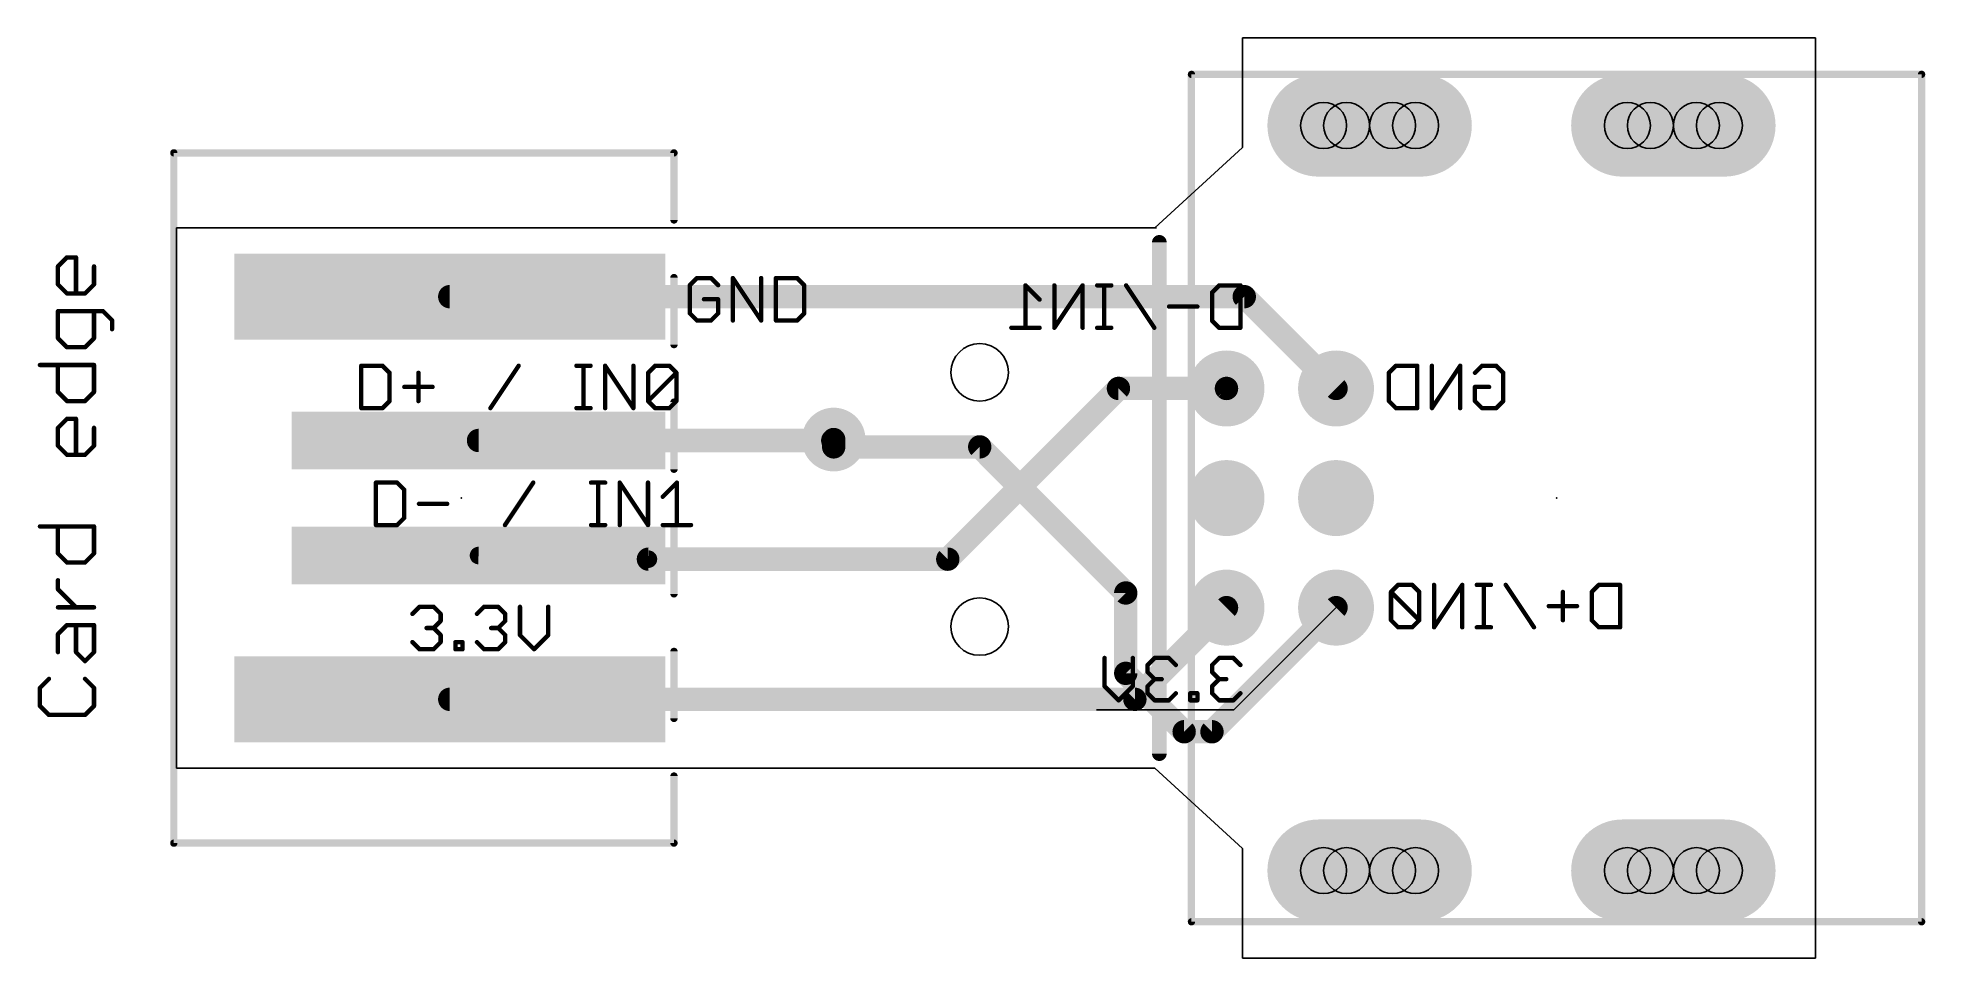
# Model space of a CAD drawing. Extents: x -2.4 to 30.4, y 0 to 16.
import ezdxf

# ---------------------------------------------------------------- set-up
doc = ezdxf.new("R2010")
doc.units = 0
for name, color, linetype in [('1', 22, 'CONTINUOUS'), ('16', 175, 'CONTINUOUS'), ('17', 82, 'CONTINUOUS'), ('18', 82, 'CONTINUOUS'), ('19', 53, 'CONTINUOUS'), ('20', 7, 'CONTINUOUS'), ('21', 253, 'CONTINUOUS'), ('23', 7, 'CONTINUOUS'), ('25', 253, 'CONTINUOUS'), ('26', 253, 'CONTINUOUS'), ('48', 253, 'CONTINUOUS'), ('51', 253, 'CONTINUOUS')]:
    doc.layers.add(name, color=color, linetype=linetype)

# ---------------------------------------------------------------- blocks, each defined once
blk = doc.blocks.new('RECT')
blk.add_solid([(-0.5, -0.5), (0.5, -0.5), (-0.5, 0.5), (0.5, 0.5)])
blk = doc.blocks.new('ROUNDP')
at = {"const_width": 0.5}
blk.add_lwpolyline([(0, -0.25, 1), (0, 0.25, 1), (0, -0.25)], format="xyb", dxfattribs=at)
blk = doc.blocks.new('LONGP100')
at = {"const_width": 1}
blk.add_lwpolyline([(-0.5, 0), (0.5, 0)], dxfattribs=at)
at = {"const_width": 0.5}
for points in [[(-0.5, 0.25, 1), (-0.5, -0.25)], [(0.5, -0.25, 1), (0.5, 0.25)]]:
    blk.add_lwpolyline(points, format="xyb", dxfattribs=at)
blk = doc.blocks.new('ROUNDV')
at = {"const_width": 0.5}
blk.add_lwpolyline([(0, -0.25, 1), (0, 0.25, 1), (0, -0.25)], format="xyb", dxfattribs=at)

msp = doc.modelspace()

# ---------------------------------------------------------------- linework, layer by layer
at = {"layer": '1'}
for points, const_width in [([(4.752, 11.501), (18.5716, 11.501)], 0.4064), ([(18.5716, 11.501), (20.1676, 9.905)], 0.4064), ([(13.4145, 6.9375), (16.383, 9.906)], 0.4064), ([(16.383, 9.906), (18.2616, 9.906)], 0.4064), ([(18.2616, 9.906), (18.2626, 9.905)], 0.4064), ([(5.252, 9.001), (11.414, 9.001)], 0.4064), ([(11.414, 9.001), (11.43, 9.017)], 0.4064), ([(5.252, 7.001), (8.2075, 6.9375)], 0.3048), ([(8.2075, 6.9375), (13.4145, 6.9375)], 0.4064), ([(16.6686, 4.501), (18.2626, 6.095)], 0.4064), ([(4.752, 4.501), (16.6686, 4.501)], 0.4064)]:
    msp.add_lwpolyline(points, dxfattribs=dict(at, const_width=const_width))
for points, const_width in [([(4.752, 11.6026, 1), (4.752, 11.3994)], 0.2032), ([(18.6434, 11.5728, 1), (18.4997, 11.4292)], 0.2032), ([(18.5716, 11.3994, 1), (18.5716, 11.6026)], 0.2032), ([(16.383, 10.0076, 1), (16.383, 9.8044)], 0.2032), ([(16.4548, 9.8342, 1), (16.3112, 9.9778)], 0.2032), ([(18.3334, 9.9778, 1), (18.1897, 9.8342)], 0.2032), ([(18.1908, 9.8331, 1), (18.3344, 9.9768)], 0.2032), ([(18.2616, 9.8044, 1), (18.2616, 10.0076)], 0.2032), ([(20.0958, 9.8331, 1), (20.2394, 9.9768)], 0.2032), ([(5.252, 9.1026, 1), (5.252, 8.8994)], 0.2032), ([(11.5018, 8.9452, 1), (11.3582, 9.0888)], 0.2032), ([(11.414, 8.8994, 1), (11.414, 9.1026)], 0.2032), ([(11.3422, 9.0728, 1), (11.4858, 8.9292)], 0.2032), ([(5.2536, 7.0772, 1), (5.2503, 6.9248)], 0.1524), ([(8.2075, 7.0391, 1), (8.2075, 6.8359)], 0.2032), ([(8.2059, 6.8613, 1), (8.2091, 7.0137)], 0.1524), ([(13.3427, 7.0093, 1), (13.4863, 6.8657)], 0.2032), ([(13.4145, 6.8359, 1), (13.4145, 7.0391)], 0.2032), ([(18.3344, 6.0231, 1), (18.1908, 6.1668)], 0.2032), ([(4.752, 4.6026, 1), (4.752, 4.3994)], 0.2032), ([(16.5968, 4.5728, 1), (16.7405, 4.4292)], 0.2032), ([(16.6686, 4.3994, 1), (16.6686, 4.6026)], 0.2032)]:
    msp.add_lwpolyline(points, format="xyb", dxfattribs=dict(at, const_width=const_width))
at = {"layer": '16', "const_width": 0.4064}
for points in [[(11.43, 9.017), (11.43, 8.89)], [(11.43, 8.89), (13.97, 8.89)], [(13.97, 8.89), (16.51, 6.35)], [(16.51, 6.35), (16.51, 4.953)], [(18.0096, 3.937), (20.1676, 6.095)], [(16.51, 4.953), (17.526, 3.937)], [(17.526, 3.937), (18.0096, 3.937)]]:
    msp.add_lwpolyline(points, dxfattribs=at)
at = {"layer": '16', "const_width": 0.2032}
for points in [[(11.5316, 9.017, 1), (11.3284, 9.017)], [(11.43, 8.9916, 1), (11.43, 8.7884)], [(11.3284, 8.89, 1), (11.5316, 8.89)], [(14.0418, 8.9618, 1), (13.8982, 8.8182)], [(13.97, 8.7884, 1), (13.97, 8.9916)], [(16.6116, 6.35, 1), (16.4084, 6.35)], [(16.4382, 6.2782, 1), (16.5818, 6.4218)], [(20.2394, 6.0231, 1), (20.0958, 6.1668)], [(16.4084, 4.953, 1), (16.6116, 4.953)], [(16.5818, 5.0248, 1), (16.4382, 4.8812)], [(17.526, 4.0386, 1), (17.526, 3.8354)], [(17.4542, 3.8652, 1), (17.5978, 4.0088)], [(17.9378, 4.0088, 1), (18.0815, 3.8652)], [(18.0096, 3.8354, 1), (18.0096, 4.0386)]]:
    msp.add_lwpolyline(points, format="xyb", dxfattribs=at)
at = {"layer": '19'}
for p, q in [((18.3906, 4.318), (20.1676, 6.095)), ((16.002, 4.318), (18.3906, 4.318))]:
    msp.add_line(p, q, dxfattribs=at)
at = {"layer": '20'}
for p, q in [((18.542, 16.002), (28.509, 16.002)), ((18.542, 14.097), (18.542, 16.002)), ((28.509, 0), (28.509, 16.002)), ((17.018, 12.7), (18.542, 14.097)), ((17.018, 12.7), (0, 12.7)), ((0, 12.7), (0, 3.302)), ((17.0434, 12.7), (17.018, 12.7)), ((0, 3.302), (17.018, 3.302)), ((17.018, 3.302), (18.542, 1.905)), ((18.542, 1.905), (18.542, 0)), ((18.542, 0), (28.509, 0))]:
    msp.add_line(p, q, dxfattribs=at)
for centre, radius in [((19.9518, 14.477), 0.4), ((20.3518, 14.477), 0.4), ((21.1518, 14.477), 0.4), ((21.5518, 14.477), 0.4), ((25.235, 14.477), 0.4), ((25.635, 14.477), 0.4), ((26.435, 14.477), 0.4), ((26.835, 14.477), 0.4), ((13.97, 10.1854), 0.5), ((13.97, 5.7658), 0.5), ((19.9518, 1.523), 0.4), ((20.3518, 1.523), 0.4), ((21.1518, 1.523), 0.4), ((21.5518, 1.523), 0.4), ((25.235, 1.523), 0.4), ((25.635, 1.523), 0.4), ((26.435, 1.523), 0.4), ((26.835, 1.523), 0.4)]:
    msp.add_circle(centre, radius, dxfattribs=at)
at = {"layer": '21', "const_width": 0.254}
msp.add_lwpolyline([(17.0942, 12.446), (17.0942, 3.556)], dxfattribs=at)
at = {"layer": '21', "const_width": 0.127}
for points in [[(17.1577, 12.446, 1), (17.0307, 12.446)], [(17.0307, 3.556, 1), (17.1577, 3.556)]]:
    msp.add_lwpolyline(points, format="xyb", dxfattribs=at)
at = {"layer": '23'}
for p in [(4.952, 8.001), (24.003, 8)]:
    msp.add_point(p, dxfattribs=at)
at = {"layer": '25', "const_width": 0.0762}
for points in [[(9.051, 11.8243), (8.9281, 11.7015)], [(9.2967, 11.8243), (9.051, 11.8243)], [(9.4196, 11.7015), (9.2967, 11.8243)], [(9.6765, 11.0871), (9.6765, 11.8243)], [(9.6765, 11.8243), (10.168, 11.0871)], [(10.168, 11.0871), (10.168, 11.8243)], [(10.4249, 11.8243), (10.4249, 11.0871)], [(10.7935, 11.8243), (10.4249, 11.8243)], [(10.9164, 11.7015), (10.7935, 11.8243)], [(8.9281, 11.7015), (8.9281, 11.21)], [(9.4196, 11.4557), (9.1738, 11.4557)], [(9.4196, 11.21), (9.4196, 11.4557)], [(10.9164, 11.21), (10.9164, 11.7015)], [(8.9281, 11.21), (9.051, 11.0871)], [(9.2967, 11.0871), (9.4196, 11.21)], [(10.7935, 11.0871), (10.9164, 11.21)], [(9.051, 11.0871), (9.2967, 11.0871)], [(10.4249, 11.0871), (10.7935, 11.0871)], [(3.2131, 10.3003), (3.2131, 9.5631)], [(3.5817, 10.3003), (3.2131, 10.3003)], [(3.7046, 10.1775), (3.5817, 10.3003)], [(3.7046, 9.686), (3.7046, 10.1775)], [(4.2073, 10.1775), (4.2073, 9.686)], [(5.4583, 9.5631), (5.9498, 10.3003)], [(6.9552, 10.3003), (7.2009, 10.3003)], [(7.078, 9.5631), (7.078, 10.3003)], [(7.4541, 9.5631), (7.4541, 10.3003)], [(7.4541, 10.3003), (7.9456, 9.5631)], [(7.9456, 9.5631), (7.9456, 10.3003)], [(8.2025, 10.1775), (8.3254, 10.3003)], [(8.2025, 9.686), (8.2025, 10.1775)], [(8.2025, 9.686), (8.694, 10.1775)], [(8.3254, 10.3003), (8.5712, 10.3003)], [(8.5712, 10.3003), (8.694, 10.1775)], [(8.694, 10.1775), (8.694, 9.686)], [(3.9615, 9.9317), (4.453, 9.9317)], [(3.2131, 9.5631), (3.5817, 9.5631)], [(3.5817, 9.5631), (3.7046, 9.686)], [(6.9552, 9.5631), (7.2009, 9.5631)], [(8.3254, 9.5631), (8.2025, 9.686)], [(8.5712, 9.5631), (8.3254, 9.5631)], [(8.694, 9.686), (8.5712, 9.5631)], [(3.4671, 8.2683), (3.4671, 7.5311)], [(3.8357, 8.2683), (3.4671, 8.2683)], [(3.9586, 8.1455), (3.8357, 8.2683)], [(5.7123, 7.5311), (6.2038, 8.2683)], [(7.2092, 8.2683), (7.4549, 8.2683)], [(7.332, 7.5311), (7.332, 8.2683)], [(7.7081, 7.5311), (7.7081, 8.2683)], [(7.7081, 8.2683), (8.1996, 7.5311)], [(8.1996, 7.5311), (8.1996, 8.2683)], [(8.4565, 8.0226), (8.7023, 8.2683)], [(8.7023, 8.2683), (8.7023, 7.5311)], [(3.9586, 7.654), (3.9586, 8.1455)], [(4.2155, 7.8997), (4.707, 7.8997)], [(3.4671, 7.5311), (3.8357, 7.5311)], [(3.8357, 7.5311), (3.9586, 7.654)], [(7.2092, 7.5311), (7.4549, 7.5311)], [(8.4565, 7.5311), (8.948, 7.5311)], [(4.1021, 5.9865), (4.225, 6.1093)], [(4.225, 6.1093), (4.4707, 6.1093)], [(4.4707, 6.1093), (4.5936, 5.9865)], [(4.5936, 5.9865), (4.5936, 5.8636)], [(5.2247, 5.9865), (5.3476, 6.1093)], [(5.3476, 6.1093), (5.5933, 6.1093)], [(5.5933, 6.1093), (5.7162, 5.9865)], [(5.7162, 5.9865), (5.7162, 5.8636)], [(5.9731, 6.1093), (5.9731, 5.6178)], [(6.4646, 5.6178), (6.4646, 6.1093)], [(4.4707, 5.7407), (4.3478, 5.7407)], [(4.5936, 5.8636), (4.4707, 5.7407)], [(4.4707, 5.7407), (4.5936, 5.6178)], [(4.5936, 5.6178), (4.5936, 5.495)], [(5.5933, 5.7407), (5.4705, 5.7407)], [(5.7162, 5.8636), (5.5933, 5.7407)], [(5.5933, 5.7407), (5.7162, 5.6178)], [(5.7162, 5.6178), (5.7162, 5.495)], [(5.9731, 5.6178), (6.2189, 5.3721)], [(6.2189, 5.3721), (6.4646, 5.6178)], [(4.225, 5.3721), (4.1021, 5.495)], [(4.4707, 5.3721), (4.225, 5.3721)], [(4.5936, 5.495), (4.4707, 5.3721)], [(4.8505, 5.3721), (4.8505, 5.495)], [(4.8505, 5.495), (4.9734, 5.495)], [(4.9734, 5.3721), (4.8505, 5.3721)], [(4.9734, 5.495), (4.9734, 5.3721)], [(5.3476, 5.3721), (5.2247, 5.495)], [(5.5933, 5.3721), (5.3476, 5.3721)], [(5.7162, 5.495), (5.5933, 5.3721)]]:
    msp.add_lwpolyline(points, dxfattribs=at)
at = {"layer": '25', "const_width": 0.0381}
for points in [[(9.051, 11.8434, 1), (9.051, 11.8053)], [(9.0644, 11.8109, 1), (9.0375, 11.8378)], [(9.3102, 11.8378, 1), (9.2832, 11.8109)], [(9.2967, 11.8053, 1), (9.2967, 11.8434)], [(9.6956, 11.8243, 1), (9.6575, 11.8243)], [(9.6924, 11.8349, 1), (9.6607, 11.8138)], [(10.1871, 11.8243, 1), (10.149, 11.8243)], [(10.4249, 11.8434, 1), (10.4249, 11.8053)], [(10.444, 11.8243, 1), (10.4059, 11.8243)], [(10.807, 11.8378, 1), (10.7801, 11.8109)], [(10.7935, 11.8053, 1), (10.7935, 11.8434)], [(8.9146, 11.7149, 1), (8.9416, 11.688)], [(8.9472, 11.7015, 1), (8.9091, 11.7015)], [(9.1738, 11.4748, 1), (9.1738, 11.4367)], [(9.4386, 11.4557, 1), (9.4005, 11.4557)], [(9.4061, 11.688, 1), (9.4331, 11.7149)], [(9.4196, 11.4367, 1), (9.4196, 11.4748)], [(10.9355, 11.7015, 1), (10.8974, 11.7015)], [(10.9029, 11.688, 1), (10.9299, 11.7149)], [(8.9416, 11.2234, 1), (8.9146, 11.1965)], [(8.9091, 11.21, 1), (8.9472, 11.21)], [(9.4005, 11.21, 1), (9.4386, 11.21)], [(9.4331, 11.1965, 1), (9.4061, 11.2234)], [(10.8974, 11.21, 1), (10.9355, 11.21)], [(10.9299, 11.1965, 1), (10.9029, 11.2234)], [(9.051, 11.1062, 1), (9.051, 11.0681)], [(9.0375, 11.0736, 1), (9.0644, 11.1006)], [(9.2832, 11.1006, 1), (9.3102, 11.0736)], [(9.2967, 11.0681, 1), (9.2967, 11.1062)], [(9.6575, 11.0871, 1), (9.6956, 11.0871)], [(10.149, 11.0871, 1), (10.1871, 11.0871)], [(10.1521, 11.0765, 1), (10.1839, 11.0977)], [(10.4249, 11.1062, 1), (10.4249, 11.0681)], [(10.4059, 11.0871, 1), (10.444, 11.0871)], [(10.7801, 11.1006, 1), (10.807, 11.0736)], [(10.7935, 11.0681, 1), (10.7935, 11.1062)], [(3.2131, 10.3194, 1), (3.2131, 10.2813)], [(3.2322, 10.3003, 1), (3.1941, 10.3003)], [(3.5952, 10.3138, 1), (3.5682, 10.2869)], [(3.5817, 10.2813, 1), (3.5817, 10.3194)], [(3.7236, 10.1775, 1), (3.6855, 10.1775)], [(3.6911, 10.164, 1), (3.7181, 10.1909)], [(4.2263, 10.1775, 1), (4.1882, 10.1775)], [(5.9657, 10.2898, 1), (5.934, 10.3109)], [(6.9552, 10.3194, 1), (6.9552, 10.2813)], [(7.0971, 10.3003, 1), (7.059, 10.3003)], [(7.2009, 10.2813, 1), (7.2009, 10.3194)], [(7.4732, 10.3003, 1), (7.4351, 10.3003)], [(7.47, 10.3109, 1), (7.4383, 10.2898)], [(7.9647, 10.3003, 1), (7.9266, 10.3003)], [(8.2216, 10.1775, 1), (8.1835, 10.1775)], [(8.1891, 10.1909, 1), (8.216, 10.164)], [(8.3254, 10.3194, 1), (8.3254, 10.2813)], [(8.3389, 10.2869, 1), (8.3119, 10.3138)], [(8.5846, 10.3138, 1), (8.5577, 10.2869)], [(8.5712, 10.2813, 1), (8.5712, 10.3194)], [(8.7131, 10.1775, 1), (8.675, 10.1775)], [(8.7075, 10.164, 1), (8.6806, 10.1909)], [(8.6806, 10.164, 1), (8.7075, 10.1909)], [(3.9615, 9.9508, 1), (3.9615, 9.9127)], [(4.453, 9.9127, 1), (4.453, 9.9508)], [(3.2131, 9.5822, 1), (3.2131, 9.5441)], [(3.1941, 9.5631, 1), (3.2322, 9.5631)], [(3.5682, 9.5766, 1), (3.5952, 9.5496)], [(3.5817, 9.5441, 1), (3.5817, 9.5822)], [(3.6855, 9.686, 1), (3.7236, 9.686)], [(3.7181, 9.6725, 1), (3.6911, 9.6994)], [(4.1882, 9.686, 1), (4.2263, 9.686)], [(5.4425, 9.5737, 1), (5.4742, 9.5525)], [(6.9552, 9.5822, 1), (6.9552, 9.5441)], [(7.059, 9.5631, 1), (7.0971, 9.5631)], [(7.2009, 9.5441, 1), (7.2009, 9.5822)], [(7.4351, 9.5631, 1), (7.4732, 9.5631)], [(7.9266, 9.5631, 1), (7.9647, 9.5631)], [(7.9298, 9.5525, 1), (7.9615, 9.5737)], [(8.216, 9.6994, 1), (8.1891, 9.6725)], [(8.1891, 9.6994, 1), (8.216, 9.6725)], [(8.1835, 9.686, 1), (8.2216, 9.686)], [(8.3254, 9.5822, 1), (8.3254, 9.5441)], [(8.3119, 9.5496, 1), (8.3389, 9.5766)], [(8.5577, 9.5766, 1), (8.5846, 9.5496)], [(8.5712, 9.5441, 1), (8.5712, 9.5822)], [(8.675, 9.686, 1), (8.7131, 9.686)], [(8.7075, 9.6725, 1), (8.6806, 9.6994)], [(3.4671, 8.2874, 1), (3.4671, 8.2493)], [(3.4862, 8.2683, 1), (3.4481, 8.2683)], [(3.8492, 8.2818, 1), (3.8222, 8.2549)], [(3.8357, 8.2493, 1), (3.8357, 8.2874)], [(6.2197, 8.2578, 1), (6.188, 8.2789)], [(7.2092, 8.2874, 1), (7.2092, 8.2493)], [(7.3511, 8.2683, 1), (7.313, 8.2683)], [(7.4549, 8.2493, 1), (7.4549, 8.2874)], [(7.7272, 8.2683, 1), (7.6891, 8.2683)], [(7.724, 8.2789, 1), (7.6923, 8.2578)], [(8.2187, 8.2683, 1), (8.1806, 8.2683)], [(8.7213, 8.2683, 1), (8.6832, 8.2683)], [(8.7157, 8.2549, 1), (8.6888, 8.2818)], [(3.9776, 8.1455, 1), (3.9395, 8.1455)], [(3.9451, 8.132, 1), (3.9721, 8.1589)], [(4.2155, 7.9188, 1), (4.2155, 7.8807)], [(4.707, 7.8807, 1), (4.707, 7.9188)], [(8.4431, 8.0361, 1), (8.47, 8.0091)], [(3.4671, 7.5502, 1), (3.4671, 7.5121)], [(3.8222, 7.5446, 1), (3.8492, 7.5176)], [(3.8357, 7.5121, 1), (3.8357, 7.5502)], [(3.9395, 7.654, 1), (3.9776, 7.654)], [(3.9721, 7.6405, 1), (3.9451, 7.6674)], [(5.6965, 7.5417, 1), (5.7282, 7.5205)], [(7.2092, 7.5502, 1), (7.2092, 7.5121)], [(7.4549, 7.5121, 1), (7.4549, 7.5502)], [(8.1838, 7.5205, 1), (8.2155, 7.5417)], [(8.4565, 7.5502, 1), (8.4565, 7.5121)], [(8.948, 7.5121, 1), (8.948, 7.5502)], [(3.4481, 7.5311, 1), (3.4862, 7.5311)], [(7.313, 7.5311, 1), (7.3511, 7.5311)], [(7.6891, 7.5311, 1), (7.7272, 7.5311)], [(8.1806, 7.5311, 1), (8.2187, 7.5311)], [(8.6832, 7.5311, 1), (8.7213, 7.5311)], [(4.0886, 5.9999, 1), (4.1156, 5.973)], [(4.225, 6.1284, 1), (4.225, 6.0903)], [(4.2384, 6.0959, 1), (4.2115, 6.1228)], [(4.4842, 6.1228, 1), (4.4572, 6.0959)], [(4.4707, 6.0903, 1), (4.4707, 6.1284)], [(4.6126, 5.9865, 1), (4.5745, 5.9865)], [(4.5801, 5.973, 1), (4.6071, 5.9999)], [(5.2113, 5.9999, 1), (5.2382, 5.973)], [(5.3476, 6.1284, 1), (5.3476, 6.0903)], [(5.3611, 6.0959, 1), (5.3341, 6.1228)], [(5.6068, 6.1228, 1), (5.5799, 6.0959)], [(5.5933, 6.0903, 1), (5.5933, 6.1284)], [(5.7353, 5.9865, 1), (5.6972, 5.9865)], [(5.7027, 5.973, 1), (5.7297, 5.9999)], [(5.9922, 6.1093, 1), (5.9541, 6.1093)], [(6.4837, 6.1093, 1), (6.4456, 6.1093)], [(4.3478, 5.7598, 1), (4.3478, 5.7217)], [(4.4842, 5.7542, 1), (4.4572, 5.7272)], [(4.4572, 5.7542, 1), (4.4842, 5.7272)], [(4.4707, 5.7217, 1), (4.4707, 5.7598)], [(4.5745, 5.8636, 1), (4.6126, 5.8636)], [(4.6126, 5.6178, 1), (4.5745, 5.6178)], [(4.5801, 5.6044, 1), (4.6071, 5.6313)], [(4.6071, 5.8501, 1), (4.5801, 5.8771)], [(5.4705, 5.7598, 1), (5.4705, 5.7217)], [(5.6068, 5.7542, 1), (5.5799, 5.7272)], [(5.5799, 5.7542, 1), (5.6068, 5.7272)], [(5.5933, 5.7217, 1), (5.5933, 5.7598)], [(5.6972, 5.8636, 1), (5.7353, 5.8636)], [(5.7353, 5.6178, 1), (5.6972, 5.6178)], [(5.7297, 5.8501, 1), (5.7027, 5.8771)], [(5.7027, 5.6044, 1), (5.7297, 5.6313)], [(5.9866, 5.6313, 1), (5.9597, 5.6044)], [(5.9541, 5.6178, 1), (5.9922, 5.6178)], [(6.4456, 5.6178, 1), (6.4837, 5.6178)], [(6.4781, 5.6044, 1), (6.4512, 5.6313)], [(4.1156, 5.5084, 1), (4.0886, 5.4815)], [(4.225, 5.3912, 1), (4.225, 5.3531)], [(4.2115, 5.3586, 1), (4.2384, 5.3856)], [(4.4572, 5.3856, 1), (4.4842, 5.3586)], [(4.4707, 5.3531, 1), (4.4707, 5.3912)], [(4.5745, 5.495, 1), (4.6126, 5.495)], [(4.6071, 5.4815, 1), (4.5801, 5.5084)], [(4.8505, 5.514, 1), (4.8505, 5.4759)], [(4.8505, 5.3912, 1), (4.8505, 5.3531)], [(4.8696, 5.495, 1), (4.8315, 5.495)], [(4.8315, 5.3721, 1), (4.8696, 5.3721)], [(4.9924, 5.495, 1), (4.9543, 5.495)], [(4.9543, 5.3721, 1), (4.9924, 5.3721)], [(4.9734, 5.4759, 1), (4.9734, 5.514)], [(4.9734, 5.3531, 1), (4.9734, 5.3912)], [(5.2382, 5.5084, 1), (5.2113, 5.4815)], [(5.3476, 5.3912, 1), (5.3476, 5.3531)], [(5.3341, 5.3586, 1), (5.3611, 5.3856)], [(5.5799, 5.3856, 1), (5.6068, 5.3586)], [(5.5933, 5.3531, 1), (5.5933, 5.3912)], [(5.6972, 5.495, 1), (5.7353, 5.495)], [(5.7297, 5.4815, 1), (5.7027, 5.5084)], [(6.2054, 5.3856, 1), (6.2323, 5.3586)], [(6.2054, 5.3586, 1), (6.2323, 5.3856)]]:
    msp.add_lwpolyline(points, format="xyb", dxfattribs=at)
at = {"layer": '26', "const_width": 0.0381}
for points in [[(14.7846, 11.6973, 1), (14.7465, 11.6973)], [(14.779, 11.7108, 1), (14.7521, 11.6839)], [(15.2873, 11.6973, 1), (15.2492, 11.6973)], [(15.7788, 11.6973, 1), (15.7407, 11.6973)], [(15.7756, 11.6868, 1), (15.7439, 11.7079)], [(16.0129, 11.7164, 1), (16.0129, 11.6783)], [(16.1548, 11.6973, 1), (16.1167, 11.6973)], [(16.2587, 11.6783, 1), (16.2587, 11.7164)], [(16.5314, 11.7079, 1), (16.4997, 11.6868)], [(17.9989, 11.5879, 1), (18.0259, 11.561)], [(18.0315, 11.5745, 1), (17.9934, 11.5745)], [(18.1353, 11.7164, 1), (18.1353, 11.6783)], [(18.1488, 11.6839, 1), (18.1218, 11.7108)], [(18.523, 11.6973, 1), (18.4849, 11.6973)], [(18.5039, 11.6783, 1), (18.5039, 11.7164)], [(14.9978, 11.4381, 1), (15.0248, 11.4651)], [(17.264, 11.3478, 1), (17.264, 11.3097)], [(17.7555, 11.3097, 1), (17.7555, 11.3478)], [(14.5198, 10.9792, 1), (14.5198, 10.9411)], [(14.7465, 10.9601, 1), (14.7846, 10.9601)], [(15.0113, 10.9411, 1), (15.0113, 10.9792)], [(15.2524, 10.9707, 1), (15.2841, 10.9495)], [(15.2492, 10.9601, 1), (15.2873, 10.9601)], [(15.7407, 10.9601, 1), (15.7788, 10.9601)], [(16.0129, 10.9792, 1), (16.0129, 10.9411)], [(16.1167, 10.9601, 1), (16.1548, 10.9601)], [(16.2587, 10.9411, 1), (16.2587, 10.9792)], [(16.9912, 10.9495, 1), (17.0229, 10.9707)], [(18.0259, 11.0964, 1), (17.9989, 11.0695)], [(17.9934, 11.083, 1), (18.0315, 11.083)], [(18.1353, 10.9792, 1), (18.1353, 10.9411)], [(18.1218, 10.9466, 1), (18.1488, 10.9736)], [(18.4849, 10.9601, 1), (18.523, 10.9601)], [(18.5039, 10.9411, 1), (18.5039, 10.9792)], [(21.1066, 10.1775, 1), (21.0685, 10.1775)], [(21.0741, 10.1909, 1), (21.1011, 10.164)], [(21.2105, 10.3194, 1), (21.2105, 10.2813)], [(21.2239, 10.2869, 1), (21.197, 10.3138)], [(21.5981, 10.3003, 1), (21.56, 10.3003)], [(21.5791, 10.2813, 1), (21.5791, 10.3194)], [(21.8551, 10.3003, 1), (21.817, 10.3003)], [(22.3465, 10.3003, 1), (22.3084, 10.3003)], [(22.3433, 10.2898, 1), (22.3116, 10.3109)], [(22.5709, 10.1909, 1), (22.5979, 10.164)], [(22.7073, 10.3194, 1), (22.7073, 10.2813)], [(22.7208, 10.2869, 1), (22.6938, 10.3138)], [(22.9665, 10.3138, 1), (22.9396, 10.2869)], [(22.953, 10.2813, 1), (22.953, 10.3194)], [(23.095, 10.1775, 1), (23.0569, 10.1775)], [(23.0624, 10.164, 1), (23.0894, 10.1909)], [(22.5844, 9.9508, 1), (22.5844, 9.9127)], [(22.6035, 9.9317, 1), (22.5654, 9.9317)], [(22.8302, 9.9127, 1), (22.8302, 9.9508)], [(21.1011, 9.6994, 1), (21.0741, 9.6725)], [(21.0685, 9.686, 1), (21.1066, 9.686)], [(21.2105, 9.5822, 1), (21.2105, 9.5441)], [(21.197, 9.5496, 1), (21.2239, 9.5766)], [(21.56, 9.5631, 1), (21.5981, 9.5631)], [(21.5791, 9.5441, 1), (21.5791, 9.5822)], [(21.8201, 9.5737, 1), (21.8519, 9.5525)], [(21.817, 9.5631, 1), (21.8551, 9.5631)], [(22.3084, 9.5631, 1), (22.3465, 9.5631)], [(22.5979, 9.6994, 1), (22.5709, 9.6725)], [(22.5654, 9.686, 1), (22.6035, 9.686)], [(22.7073, 9.5822, 1), (22.7073, 9.5441)], [(22.6938, 9.5496, 1), (22.7208, 9.5766)], [(22.9396, 9.5766, 1), (22.9665, 9.5496)], [(22.953, 9.5441, 1), (22.953, 9.5822)], [(23.0569, 9.686, 1), (23.095, 9.686)], [(23.0894, 9.6725, 1), (23.0624, 9.6994)], [(21.1373, 6.3809, 1), (21.1103, 6.354)], [(21.1103, 6.3809, 1), (21.1373, 6.354)], [(21.1429, 6.3675, 1), (21.1048, 6.3675)], [(21.2467, 6.5094, 1), (21.2467, 6.4713)], [(21.2602, 6.4769, 1), (21.2332, 6.5038)], [(21.5059, 6.5038, 1), (21.479, 6.4769)], [(21.4924, 6.4713, 1), (21.4924, 6.5094)], [(21.6343, 6.3675, 1), (21.5962, 6.3675)], [(21.6018, 6.354, 1), (21.6288, 6.3809)], [(21.8913, 6.4903, 1), (21.8532, 6.4903)], [(22.3828, 6.4903, 1), (22.3447, 6.4903)], [(22.3796, 6.4798, 1), (22.3479, 6.5009)], [(22.6169, 6.5094, 1), (22.6169, 6.4713)], [(22.7588, 6.4903, 1), (22.7207, 6.4903)], [(22.8627, 6.4713, 1), (22.8627, 6.5094)], [(23.1354, 6.5009, 1), (23.1037, 6.4798)], [(24.1328, 6.3675, 1), (24.0947, 6.3675)], [(24.6029, 6.3809, 1), (24.6299, 6.354)], [(24.6355, 6.3675, 1), (24.5974, 6.3675)], [(24.7393, 6.5094, 1), (24.7393, 6.4713)], [(24.7528, 6.4769, 1), (24.7258, 6.5038)], [(25.127, 6.4903, 1), (25.0889, 6.4903)], [(25.1079, 6.4713, 1), (25.1079, 6.5094)], [(21.1373, 5.8894, 1), (21.1103, 5.8625)], [(21.6288, 5.8625, 1), (21.6018, 5.8894)], [(23.868, 6.1408, 1), (23.868, 6.1027)], [(24.3595, 6.1027, 1), (24.3595, 6.1408)], [(24.6299, 5.8894, 1), (24.6029, 5.8625)], [(21.1048, 5.876, 1), (21.1429, 5.876)], [(21.2467, 5.7721, 1), (21.2467, 5.734)], [(21.2332, 5.7396, 1), (21.2602, 5.7666)], [(21.479, 5.7666, 1), (21.5059, 5.7396)], [(21.4924, 5.734, 1), (21.4924, 5.7721)], [(21.5962, 5.876, 1), (21.6343, 5.876)], [(21.6018, 5.8625, 1), (21.6288, 5.8894)], [(21.8564, 5.7637, 1), (21.8881, 5.7425)], [(21.8532, 5.7531, 1), (21.8913, 5.7531)], [(22.3447, 5.7531, 1), (22.3828, 5.7531)], [(22.6169, 5.7721, 1), (22.6169, 5.734)], [(22.7207, 5.7531, 1), (22.7588, 5.7531)], [(22.8627, 5.734, 1), (22.8627, 5.7721)], [(23.5952, 5.7425, 1), (23.6269, 5.7637)], [(24.0947, 5.876, 1), (24.1328, 5.876)], [(24.5974, 5.876, 1), (24.6355, 5.876)], [(24.7393, 5.7721, 1), (24.7393, 5.734)], [(24.7258, 5.7396, 1), (24.7528, 5.7666)], [(25.0889, 5.7531, 1), (25.127, 5.7531)], [(25.1079, 5.734, 1), (25.1079, 5.7721)], [(16.1604, 5.2203, 1), (16.1223, 5.2203)], [(16.6519, 5.2203, 1), (16.6138, 5.2203)], [(17.0127, 5.2394, 1), (17.0127, 5.2013)], [(17.0261, 5.2069, 1), (16.9992, 5.2338)], [(17.2719, 5.2338, 1), (17.2449, 5.2069)], [(17.2584, 5.2013, 1), (17.2584, 5.2394)], [(18.1353, 5.2394, 1), (18.1353, 5.2013)], [(18.1488, 5.2069, 1), (18.1218, 5.2338)], [(18.3945, 5.2338, 1), (18.3676, 5.2069)], [(18.381, 5.2013, 1), (18.381, 5.2394)], [(16.9088, 5.0975, 1), (16.8707, 5.0975)], [(16.8707, 4.9746, 1), (16.9088, 4.9746)], [(16.8763, 5.1109, 1), (16.9033, 5.084)], [(16.9033, 4.9881, 1), (16.8763, 4.9611)], [(17.3678, 5.084, 1), (17.3947, 5.1109)], [(17.9989, 5.1109, 1), (18.0259, 5.084)], [(18.0259, 4.9881, 1), (17.9989, 4.9611)], [(18.0315, 5.0975, 1), (17.9934, 5.0975)], [(17.9934, 4.9746, 1), (18.0315, 4.9746)], [(18.4904, 5.084, 1), (18.5174, 5.1109)], [(16.1223, 4.7288, 1), (16.1604, 4.7288)], [(16.1548, 4.7423, 1), (16.1279, 4.7154)], [(16.6138, 4.7288, 1), (16.6519, 4.7288)], [(16.6463, 4.7154, 1), (16.6194, 4.7423)], [(16.9088, 4.7288, 1), (16.8707, 4.7288)], [(16.8707, 4.606, 1), (16.9088, 4.606)], [(16.8763, 4.7423, 1), (16.9033, 4.7154)], [(16.9033, 4.6194, 1), (16.8763, 4.5925)], [(17.0127, 4.8708, 1), (17.0127, 4.8327)], [(17.0261, 4.8382, 1), (16.9992, 4.8652)], [(16.9992, 4.8382, 1), (17.0261, 4.8652)], [(17.1355, 4.8327, 1), (17.1355, 4.8708)], [(17.3947, 4.5925, 1), (17.3678, 4.6194)], [(17.6326, 4.625, 1), (17.6326, 4.5869)], [(17.6517, 4.606, 1), (17.6136, 4.606)], [(17.7745, 4.606, 1), (17.7364, 4.606)], [(17.7555, 4.5869, 1), (17.7555, 4.625)], [(17.9989, 4.7423, 1), (18.0259, 4.7154)], [(18.0259, 4.6194, 1), (17.9989, 4.5925)], [(18.0315, 4.7288, 1), (17.9934, 4.7288)], [(17.9934, 4.606, 1), (18.0315, 4.606)], [(18.1353, 4.8708, 1), (18.1353, 4.8327)], [(18.1488, 4.8382, 1), (18.1218, 4.8652)], [(18.1218, 4.8382, 1), (18.1488, 4.8652)], [(18.2582, 4.8327, 1), (18.2582, 4.8708)], [(18.5174, 4.5925, 1), (18.4904, 4.6194)], [(16.3737, 4.4966, 1), (16.4006, 4.4696)], [(16.3737, 4.4696, 1), (16.4006, 4.4966)], [(17.0127, 4.5022, 1), (17.0127, 4.4641)], [(16.9992, 4.4696, 1), (17.0261, 4.4966)], [(17.2449, 4.4966, 1), (17.2719, 4.4696)], [(17.2584, 4.4641, 1), (17.2584, 4.5022)], [(17.6326, 4.5022, 1), (17.6326, 4.4641)], [(17.6136, 4.4831, 1), (17.6517, 4.4831)], [(17.7364, 4.4831, 1), (17.7745, 4.4831)], [(17.7555, 4.4641, 1), (17.7555, 4.5022)], [(18.1353, 4.5022, 1), (18.1353, 4.4641)], [(18.1218, 4.4696, 1), (18.1488, 4.4966)], [(18.3676, 4.4966, 1), (18.3945, 4.4696)], [(18.381, 4.4641, 1), (18.381, 4.5022)]]:
    msp.add_lwpolyline(points, format="xyb", dxfattribs=at)
at = {"layer": '26', "const_width": 0.0762}
for points in [[(15.0113, 11.4516), (14.7656, 11.6973)], [(14.7656, 11.6973), (14.7656, 10.9601)], [(15.7597, 11.6973), (15.2682, 10.9601)], [(15.2682, 10.9601), (15.2682, 11.6973)], [(15.7597, 10.9601), (15.7597, 11.6973)], [(16.2587, 11.6973), (16.0129, 11.6973)], [(16.1358, 10.9601), (16.1358, 11.6973)], [(17.0071, 10.9601), (16.5156, 11.6973)], [(18.0124, 11.5745), (18.1353, 11.6973)], [(18.0124, 11.083), (18.0124, 11.5745)], [(18.1353, 11.6973), (18.5039, 11.6973)], [(18.5039, 11.6973), (18.5039, 10.9601)], [(17.7555, 11.3287), (17.264, 11.3287)], [(15.0113, 10.9601), (14.5198, 10.9601)], [(16.2587, 10.9601), (16.0129, 10.9601)], [(18.1353, 10.9601), (18.0124, 11.083)], [(18.5039, 10.9601), (18.1353, 10.9601)], [(21.0876, 10.1775), (21.2105, 10.3003)], [(21.0876, 9.686), (21.0876, 10.1775)], [(21.2105, 10.3003), (21.5791, 10.3003)], [(21.5791, 10.3003), (21.5791, 9.5631)], [(22.3275, 10.3003), (21.836, 9.5631)], [(21.836, 9.5631), (21.836, 10.3003)], [(22.3275, 9.5631), (22.3275, 10.3003)], [(22.5844, 10.1775), (22.7073, 10.3003)], [(22.7073, 10.3003), (22.953, 10.3003)], [(22.953, 10.3003), (23.0759, 10.1775)], [(23.0759, 10.1775), (23.0759, 9.686)], [(22.5844, 9.686), (22.5844, 9.9317)], [(22.5844, 9.9317), (22.8302, 9.9317)], [(21.2105, 9.5631), (21.0876, 9.686)], [(21.5791, 9.5631), (21.2105, 9.5631)], [(22.7073, 9.5631), (22.5844, 9.686)], [(22.953, 9.5631), (22.7073, 9.5631)], [(23.0759, 9.686), (22.953, 9.5631)], [(21.2467, 6.4903), (21.1238, 6.3675)], [(21.1238, 6.3675), (21.1238, 5.876)], [(21.6153, 5.876), (21.1238, 6.3675)], [(21.4924, 6.4903), (21.2467, 6.4903)], [(21.6153, 6.3675), (21.4924, 6.4903)], [(21.6153, 5.876), (21.6153, 6.3675)], [(22.3637, 6.4903), (21.8722, 5.7531)], [(21.8722, 5.7531), (21.8722, 6.4903)], [(22.3637, 5.7531), (22.3637, 6.4903)], [(22.8627, 6.4903), (22.6169, 6.4903)], [(22.7398, 5.7531), (22.7398, 6.4903)], [(23.6111, 5.7531), (23.1196, 6.4903)], [(24.1137, 6.3675), (24.1137, 5.876)], [(24.6164, 6.3675), (24.7393, 6.4903)], [(24.6164, 5.876), (24.6164, 6.3675)], [(24.7393, 6.4903), (25.1079, 6.4903)], [(25.1079, 6.4903), (25.1079, 5.7531)], [(21.1238, 5.876), (21.2467, 5.7531)], [(21.4924, 5.7531), (21.6153, 5.876)], [(24.3595, 6.1217), (23.868, 6.1217)], [(24.7393, 5.7531), (24.6164, 5.876)], [(21.2467, 5.7531), (21.4924, 5.7531)], [(22.8627, 5.7531), (22.6169, 5.7531)], [(25.1079, 5.7531), (24.7393, 5.7531)], [(16.1414, 4.7288), (16.1414, 5.2203)], [(16.6329, 5.2203), (16.6329, 4.7288)], [(17.0127, 5.2203), (16.8898, 5.0975)], [(17.2584, 5.2203), (17.0127, 5.2203)], [(17.3813, 5.0975), (17.2584, 5.2203)], [(18.1353, 5.2203), (18.0124, 5.0975)], [(18.381, 5.2203), (18.1353, 5.2203)], [(18.5039, 5.0975), (18.381, 5.2203)], [(16.8898, 5.0975), (16.8898, 4.9746)], [(16.8898, 4.9746), (17.0127, 4.8517)], [(18.0124, 5.0975), (18.0124, 4.9746)], [(18.0124, 4.9746), (18.1353, 4.8517)], [(16.3871, 4.4831), (16.1414, 4.7288)], [(16.6329, 4.7288), (16.3871, 4.4831)], [(17.0127, 4.8517), (16.8898, 4.7288)], [(16.8898, 4.7288), (16.8898, 4.606)], [(16.8898, 4.606), (17.0127, 4.4831)], [(17.0127, 4.8517), (17.1355, 4.8517)], [(17.2584, 4.4831), (17.3813, 4.606)], [(17.7555, 4.606), (17.6326, 4.606)], [(17.6326, 4.606), (17.6326, 4.4831)], [(17.7555, 4.4831), (17.7555, 4.606)], [(18.1353, 4.8517), (18.0124, 4.7288)], [(18.0124, 4.7288), (18.0124, 4.606)], [(18.0124, 4.606), (18.1353, 4.4831)], [(18.1353, 4.8517), (18.2582, 4.8517)], [(18.381, 4.4831), (18.5039, 4.606)], [(17.0127, 4.4831), (17.2584, 4.4831)], [(17.6326, 4.4831), (17.7555, 4.4831)], [(18.1353, 4.4831), (18.381, 4.4831)]]:
    msp.add_lwpolyline(points, dxfattribs=at)
at = {"layer": '48', "const_width": 0.0762}
for points in [[(-2.0632, 12.0276), (-1.9064, 12.1844)], [(-1.9064, 12.1844), (-1.7497, 12.1844)], [(-1.7497, 12.1844), (-1.7497, 11.5573)], [(-2.0632, 11.7141), (-2.0632, 12.0276)], [(-1.4361, 12.0276), (-1.4361, 11.7141)], [(-1.9064, 11.5573), (-2.0632, 11.7141)], [(-1.5929, 11.5573), (-1.9064, 11.5573)], [(-1.4361, 11.7141), (-1.5929, 11.5573)], [(-1.2793, 11.2489), (-2.0632, 11.2489)], [(-2.0632, 11.2489), (-2.0632, 10.7786)], [(-1.4361, 10.7786), (-1.4361, 11.2489)], [(-1.1226, 11.0921), (-1.2793, 11.2489)], [(-1.1226, 10.9353), (-1.1226, 11.0921)], [(-2.0632, 10.7786), (-1.9064, 10.6218)], [(-1.9064, 10.6218), (-1.5929, 10.6218)], [(-1.5929, 10.6218), (-1.4361, 10.7786)], [(-2.3767, 10.3134), (-1.4361, 10.3134)], [(-2.0632, 9.8431), (-2.0632, 10.3134)], [(-1.4361, 10.3134), (-1.4361, 9.8431)], [(-1.9064, 9.6863), (-2.0632, 9.8431)], [(-1.4361, 9.8431), (-1.5929, 9.6863)], [(-1.5929, 9.6863), (-1.9064, 9.6863)], [(-2.0632, 9.2211), (-1.9064, 9.3778)], [(-2.0632, 8.9075), (-2.0632, 9.2211)], [(-1.9064, 9.3778), (-1.7497, 9.3778)], [(-1.7497, 9.3778), (-1.7497, 8.7508)], [(-1.4361, 9.2211), (-1.4361, 8.9075)], [(-1.9064, 8.7508), (-2.0632, 8.9075)], [(-1.4361, 8.9075), (-1.5929, 8.7508)], [(-1.5929, 8.7508), (-1.9064, 8.7508)], [(-2.3767, 7.5068), (-1.4361, 7.5068)], [(-2.0632, 7.0365), (-2.0632, 7.5068)], [(-1.4361, 7.5068), (-1.4361, 7.0365)], [(-1.9064, 6.8797), (-2.0632, 7.0365)], [(-1.5929, 6.8797), (-1.9064, 6.8797)], [(-1.4361, 7.0365), (-1.5929, 6.8797)], [(-2.0632, 6.4137), (-2.0632, 6.5704)], [(-1.7497, 6.1001), (-2.0632, 6.4137)], [(-1.4361, 6.1001), (-2.0632, 6.1001)], [(-2.0632, 5.6349), (-1.9064, 5.7917)], [(-2.0632, 5.3214), (-2.0632, 5.6349)], [(-1.9064, 5.7917), (-1.4361, 5.7917)], [(-1.7497, 5.3214), (-1.7497, 5.7917)], [(-1.4361, 5.7917), (-1.4361, 5.3214)], [(-1.5929, 5.1646), (-1.7497, 5.3214)], [(-1.4361, 5.3214), (-1.5929, 5.1646)], [(-2.22, 4.8562), (-2.3767, 4.6994)], [(-2.3767, 4.6994), (-2.3767, 4.3859)], [(-1.4361, 4.6994), (-1.5929, 4.8562)], [(-1.4361, 4.3859), (-1.4361, 4.6994)], [(-2.3767, 4.3859), (-2.22, 4.2291)], [(-1.5929, 4.2291), (-1.4361, 4.3859)], [(-2.22, 4.2291), (-1.5929, 4.2291)]]:
    msp.add_lwpolyline(points, dxfattribs=at)
at = {"layer": '48', "const_width": 0.0381}
for points in [[(-1.9064, 12.2034, 1), (-1.9064, 12.1653)], [(-1.8929, 12.1709, 1), (-1.9199, 12.1979)], [(-1.7306, 12.1844, 1), (-1.7687, 12.1844)], [(-1.7497, 12.1653, 1), (-1.7497, 12.2034)], [(-2.0767, 12.0411, 1), (-2.0497, 12.0142)], [(-2.0441, 12.0276, 1), (-2.0822, 12.0276)], [(-1.4171, 12.0276, 1), (-1.4552, 12.0276)], [(-2.0497, 11.7276, 1), (-2.0767, 11.7006)], [(-2.0822, 11.7141, 1), (-2.0441, 11.7141)], [(-1.9064, 11.5764, 1), (-1.9064, 11.5383)], [(-1.9199, 11.5439, 1), (-1.8929, 11.5708)], [(-1.7687, 11.5573, 1), (-1.7306, 11.5573)], [(-1.6064, 11.5708, 1), (-1.5794, 11.5439)], [(-1.5929, 11.5383, 1), (-1.5929, 11.5764)], [(-1.4552, 11.7141, 1), (-1.4171, 11.7141)], [(-1.4226, 11.7006, 1), (-1.4496, 11.7276)], [(-2.0632, 11.2679, 1), (-2.0632, 11.2298)], [(-2.0441, 11.2489, 1), (-2.0822, 11.2489)], [(-1.4171, 11.2489, 1), (-1.4552, 11.2489)], [(-1.2659, 11.2623, 1), (-1.2928, 11.2354)], [(-1.2793, 11.2298, 1), (-1.2793, 11.2679)], [(-1.1035, 11.0921, 1), (-1.1416, 11.0921)], [(-1.1416, 10.9353, 1), (-1.1035, 10.9353)], [(-1.1361, 11.0786, 1), (-1.1091, 11.1056)], [(-2.0497, 10.792, 1), (-2.0767, 10.7651)], [(-2.0822, 10.7786, 1), (-2.0441, 10.7786)], [(-1.9064, 10.6409, 1), (-1.9064, 10.6028)], [(-1.9199, 10.6083, 1), (-1.8929, 10.6353)], [(-1.6064, 10.6353, 1), (-1.5794, 10.6083)], [(-1.5929, 10.6028, 1), (-1.5929, 10.6409)], [(-1.4552, 10.7786, 1), (-1.4171, 10.7786)], [(-1.4226, 10.7651, 1), (-1.4496, 10.792)], [(-2.3767, 10.3324, 1), (-2.3767, 10.2943)], [(-2.0441, 10.3134, 1), (-2.0822, 10.3134)], [(-1.4171, 10.3134, 1), (-1.4552, 10.3134)], [(-1.4361, 10.2943, 1), (-1.4361, 10.3324)], [(-2.0497, 9.8565, 1), (-2.0767, 9.8296)], [(-2.0822, 9.8431, 1), (-2.0441, 9.8431)], [(-1.4552, 9.8431, 1), (-1.4171, 9.8431)], [(-1.4226, 9.8296, 1), (-1.4496, 9.8565)], [(-1.9064, 9.7053, 1), (-1.9064, 9.6672)], [(-1.9199, 9.6728, 1), (-1.8929, 9.6998)], [(-1.6064, 9.6998, 1), (-1.5794, 9.6728)], [(-1.5929, 9.6672, 1), (-1.5929, 9.7053)], [(-2.0767, 9.2345, 1), (-2.0497, 9.2076)], [(-2.0441, 9.2211, 1), (-2.0822, 9.2211)], [(-1.9064, 9.3969, 1), (-1.9064, 9.3588)], [(-1.8929, 9.3644, 1), (-1.9199, 9.3913)], [(-1.7306, 9.3778, 1), (-1.7687, 9.3778)], [(-1.7497, 9.3588, 1), (-1.7497, 9.3969)], [(-1.4171, 9.2211, 1), (-1.4552, 9.2211)], [(-2.0497, 8.921, 1), (-2.0767, 8.8941)], [(-2.0822, 8.9075, 1), (-2.0441, 8.9075)], [(-1.4552, 8.9075, 1), (-1.4171, 8.9075)], [(-1.4226, 8.8941, 1), (-1.4496, 8.921)], [(-1.9064, 8.7698, 1), (-1.9064, 8.7317)], [(-1.9199, 8.7373, 1), (-1.8929, 8.7642)], [(-1.7687, 8.7508, 1), (-1.7306, 8.7508)], [(-1.6064, 8.7642, 1), (-1.5794, 8.7373)], [(-1.5929, 8.7317, 1), (-1.5929, 8.7698)], [(-2.3767, 7.5259, 1), (-2.3767, 7.4878)], [(-2.0441, 7.5068, 1), (-2.0822, 7.5068)], [(-1.4171, 7.5068, 1), (-1.4552, 7.5068)], [(-1.4361, 7.4878, 1), (-1.4361, 7.5259)], [(-2.0497, 7.05, 1), (-2.0767, 7.023)], [(-2.0822, 7.0365, 1), (-2.0441, 7.0365)], [(-1.9064, 6.8988, 1), (-1.9064, 6.8607)], [(-1.9199, 6.8663, 1), (-1.8929, 6.8932)], [(-1.6064, 6.8932, 1), (-1.5794, 6.8663)], [(-1.5929, 6.8607, 1), (-1.5929, 6.8988)], [(-1.4552, 7.0365, 1), (-1.4171, 7.0365)], [(-1.4226, 7.023, 1), (-1.4496, 7.05)], [(-2.0441, 6.5704, 1), (-2.0822, 6.5704)], [(-2.0497, 6.4271, 1), (-2.0767, 6.4002)], [(-2.0822, 6.4137, 1), (-2.0441, 6.4137)], [(-2.0632, 6.1192, 1), (-2.0632, 6.0811)], [(-1.7631, 6.0867, 1), (-1.7362, 6.1136)], [(-1.4361, 6.0811, 1), (-1.4361, 6.1192)], [(-2.0767, 5.6484, 1), (-2.0497, 5.6214)], [(-2.0441, 5.6349, 1), (-2.0822, 5.6349)], [(-1.9064, 5.8107, 1), (-1.9064, 5.7726)], [(-1.8929, 5.7782, 1), (-1.9199, 5.8052)], [(-1.7306, 5.7917, 1), (-1.7687, 5.7917)], [(-1.4171, 5.7917, 1), (-1.4552, 5.7917)], [(-1.4361, 5.7726, 1), (-1.4361, 5.8107)], [(-2.0822, 5.3214, 1), (-2.0441, 5.3214)], [(-1.7362, 5.3349, 1), (-1.7631, 5.3079)], [(-1.7687, 5.3214, 1), (-1.7306, 5.3214)], [(-1.4552, 5.3214, 1), (-1.4171, 5.3214)], [(-1.4226, 5.3079, 1), (-1.4496, 5.3349)], [(-1.6064, 5.1781, 1), (-1.5794, 5.1511)], [(-1.6064, 5.1511, 1), (-1.5794, 5.1781)], [(-2.3577, 4.6994, 1), (-2.3958, 4.6994)], [(-2.3902, 4.7129, 1), (-2.3632, 4.6859)], [(-2.2065, 4.8427, 1), (-2.2334, 4.8696)], [(-1.5794, 4.8696, 1), (-1.6064, 4.8427)], [(-1.4171, 4.6994, 1), (-1.4552, 4.6994)], [(-1.4496, 4.6859, 1), (-1.4226, 4.7129)], [(-2.3632, 4.3993, 1), (-2.3902, 4.3724)], [(-2.3958, 4.3859, 1), (-2.3577, 4.3859)], [(-1.4552, 4.3859, 1), (-1.4171, 4.3859)], [(-1.4226, 4.3724, 1), (-1.4496, 4.3993)], [(-2.22, 4.2481, 1), (-2.22, 4.21)], [(-2.2334, 4.2156, 1), (-2.2065, 4.2426)], [(-1.6064, 4.2426, 1), (-1.5794, 4.2156)], [(-1.5929, 4.21, 1), (-1.5929, 4.2481)]]:
    msp.add_lwpolyline(points, format="xyb", dxfattribs=at)
at = {"layer": '51', "const_width": 0.127}
for points in [[(30.353, 15.366), (17.653, 15.366)], [(17.653, 15.366), (17.653, 0.634)], [(30.353, 0.634), (30.353, 15.366)], [(-0.048, 14.001), (8.652, 14.001)], [(-0.048, 2.001), (-0.048, 14.001)], [(8.652, 14.001), (8.652, 12.8343)], [(8.652, 11.8343), (8.652, 10.6677)], [(8.652, 9.6677), (8.652, 8.501)], [(8.652, 7.501), (8.652, 6.3343)], [(8.652, 5.3343), (8.652, 4.1677)], [(8.652, 3.1677), (8.652, 2.001)], [(8.652, 2.001), (-0.048, 2.001)], [(17.653, 0.634), (30.353, 0.634)]]:
    msp.add_lwpolyline(points, dxfattribs=at)
at = {"layer": '51', "const_width": 0.0635}
for points in [[(17.653, 15.3977, 1), (17.653, 15.3342)], [(17.6848, 15.366, 1), (17.6213, 15.366)], [(30.3848, 15.366, 1), (30.3213, 15.366)], [(30.353, 15.3342, 1), (30.353, 15.3977)], [(-0.048, 14.0328, 1), (-0.048, 13.9693)], [(-0.0163, 14.001, 1), (-0.0798, 14.001)], [(8.6837, 14.001, 1), (8.6202, 14.001)], [(8.652, 13.9693, 1), (8.652, 14.0328)], [(8.6202, 12.8343, 1), (8.6837, 12.8343)], [(8.6837, 11.8343, 1), (8.6202, 11.8343)], [(8.6202, 10.6677, 1), (8.6837, 10.6677)], [(8.6837, 9.6677, 1), (8.6202, 9.6677)], [(8.6202, 8.501, 1), (8.6837, 8.501)], [(8.6837, 7.501, 1), (8.6202, 7.501)], [(8.6202, 6.3343, 1), (8.6837, 6.3343)], [(8.6837, 5.3343, 1), (8.6202, 5.3343)], [(8.6202, 4.1677, 1), (8.6837, 4.1677)], [(8.6837, 3.1677, 1), (8.6202, 3.1677)], [(-0.048, 2.0328, 1), (-0.048, 1.9692)], [(-0.0798, 2.001, 1), (-0.0163, 2.001)], [(8.6202, 2.001, 1), (8.6837, 2.001)], [(8.652, 1.9692, 1), (8.652, 2.0328)], [(17.653, 0.6657, 1), (17.653, 0.6022)], [(17.6213, 0.634, 1), (17.6848, 0.634)], [(30.3213, 0.634, 1), (30.3848, 0.634)], [(30.353, 0.6022, 1), (30.353, 0.6657)]]:
    msp.add_lwpolyline(points, format="xyb", dxfattribs=at)

# ---------------------------------------------------------------- block references
at = {"layer": '1', "xscale": 7.5, "yscale": 1.5}
for p in [(4.752, 11.501), (4.752, 4.501)]:
    msp.add_blockref('RECT', p, dxfattribs=at)
at = {"layer": '1', "xscale": 6.5}
for p in [(5.252, 9.001), (5.252, 7.001)]:
    msp.add_blockref('RECT', p, dxfattribs=at)
at = {"layer": '17'}
for name, p, xscale, yscale in [('LONGP100', (20.7518, 14.477), 1.778, 1.778), ('LONGP100', (20.7518, 14.477), 1.778, 1.778), ('LONGP100', (26.035, 14.477), 1.778, 1.778), ('LONGP100', (26.035, 14.477), 1.778, 1.778), ('ROUNDP', (18.2626, 6.095), 1.3208, 1.3208), ('ROUNDP', (18.2626, 6.095), 1.3208, 1.3208), ('ROUNDP', (20.1676, 6.095), 1.3208, 1.3208), ('ROUNDP', (20.1676, 6.095), 1.3208, 1.3208), ('LONGP100', (20.7518, 1.523), 1.778, 1.778), ('LONGP100', (20.7518, 1.523), 1.778, 1.778), ('LONGP100', (26.035, 1.523), 1.778, 1.778), ('LONGP100', (26.035, 1.523), 1.778, 1.778)]:
    msp.add_blockref(name, p, dxfattribs=dict(at, xscale=xscale, yscale=yscale))
at = {"layer": '17', "xscale": 1.3208, "yscale": 1.3208, "rotation": 270}
for p in [(18.2626, 9.905), (18.2626, 9.905), (20.1676, 9.905), (20.1676, 9.905), (18.2626, 8), (18.2626, 8), (20.1676, 8), (20.1676, 8)]:
    msp.add_blockref('ROUNDP', p, dxfattribs=at)
at = {"layer": '18', "xscale": 1.108, "yscale": 1.108}
msp.add_blockref('ROUNDV', (11.43, 9.017), dxfattribs=at)
msp.add_blockref('ROUNDV', (11.43, 9.017), dxfattribs=at)

doc.saveas('drawing.dxf')
